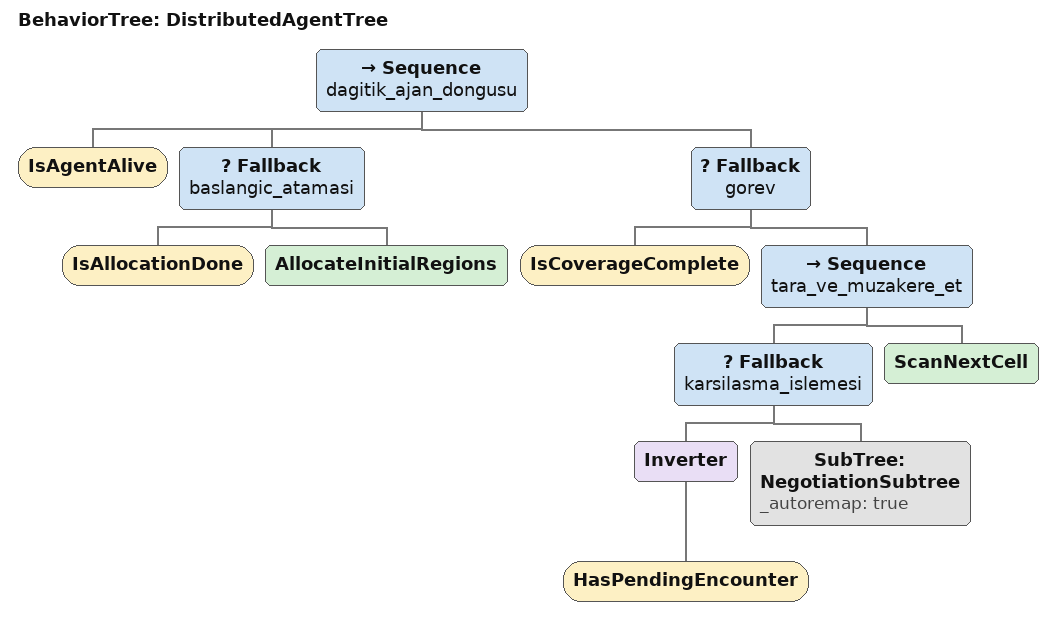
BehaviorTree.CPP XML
<?xml version="1.0" encoding="UTF-8"?>
<root BTCPP_format="4" main_tree_to_execute="DistributedAgentTree">

  <BehaviorTree ID="DistributedAgentTree">
    <Sequence name="dagitik_ajan_dongusu">

      <!-- Bolum 2.3: arizalandirilan drone burada FAILURE verir ve durur. -->
      <IsAgentAlive/>

      <!-- Bolum 2.1 adim 2 / P3: atama dagitik olarak (CBBA / Contract Net)
           yapilir; merkezi bir tahsisci yoktur. -->
      <Fallback name="baslangic_atamasi">
        <IsAllocationDone/>
        <AllocateInitialRegions/>
      </Fallback>

      <Fallback name="gorev">
        <!-- Bolum 2.1 adim 6: kendi payima dusen alan bittiyse gorev tamam. -->
        <IsCoverageComplete/>

        <Sequence name="tara_ve_muzakere_et">
          <Fallback name="karsilasma_islemesi">
            <Inverter>
              <HasPendingEncounter/>
            </Inverter>
            <SubTree ID="NegotiationSubtree" _autoremap="true"/>
          </Fallback>

          <!-- Bolum 2.1 adim 3-4: lawn-mower tarama + stigmerji isaretleme. -->
          <ScanNextCell/>
        </Sequence>
      </Fallback>

    </Sequence>
  </BehaviorTree>

</root>
